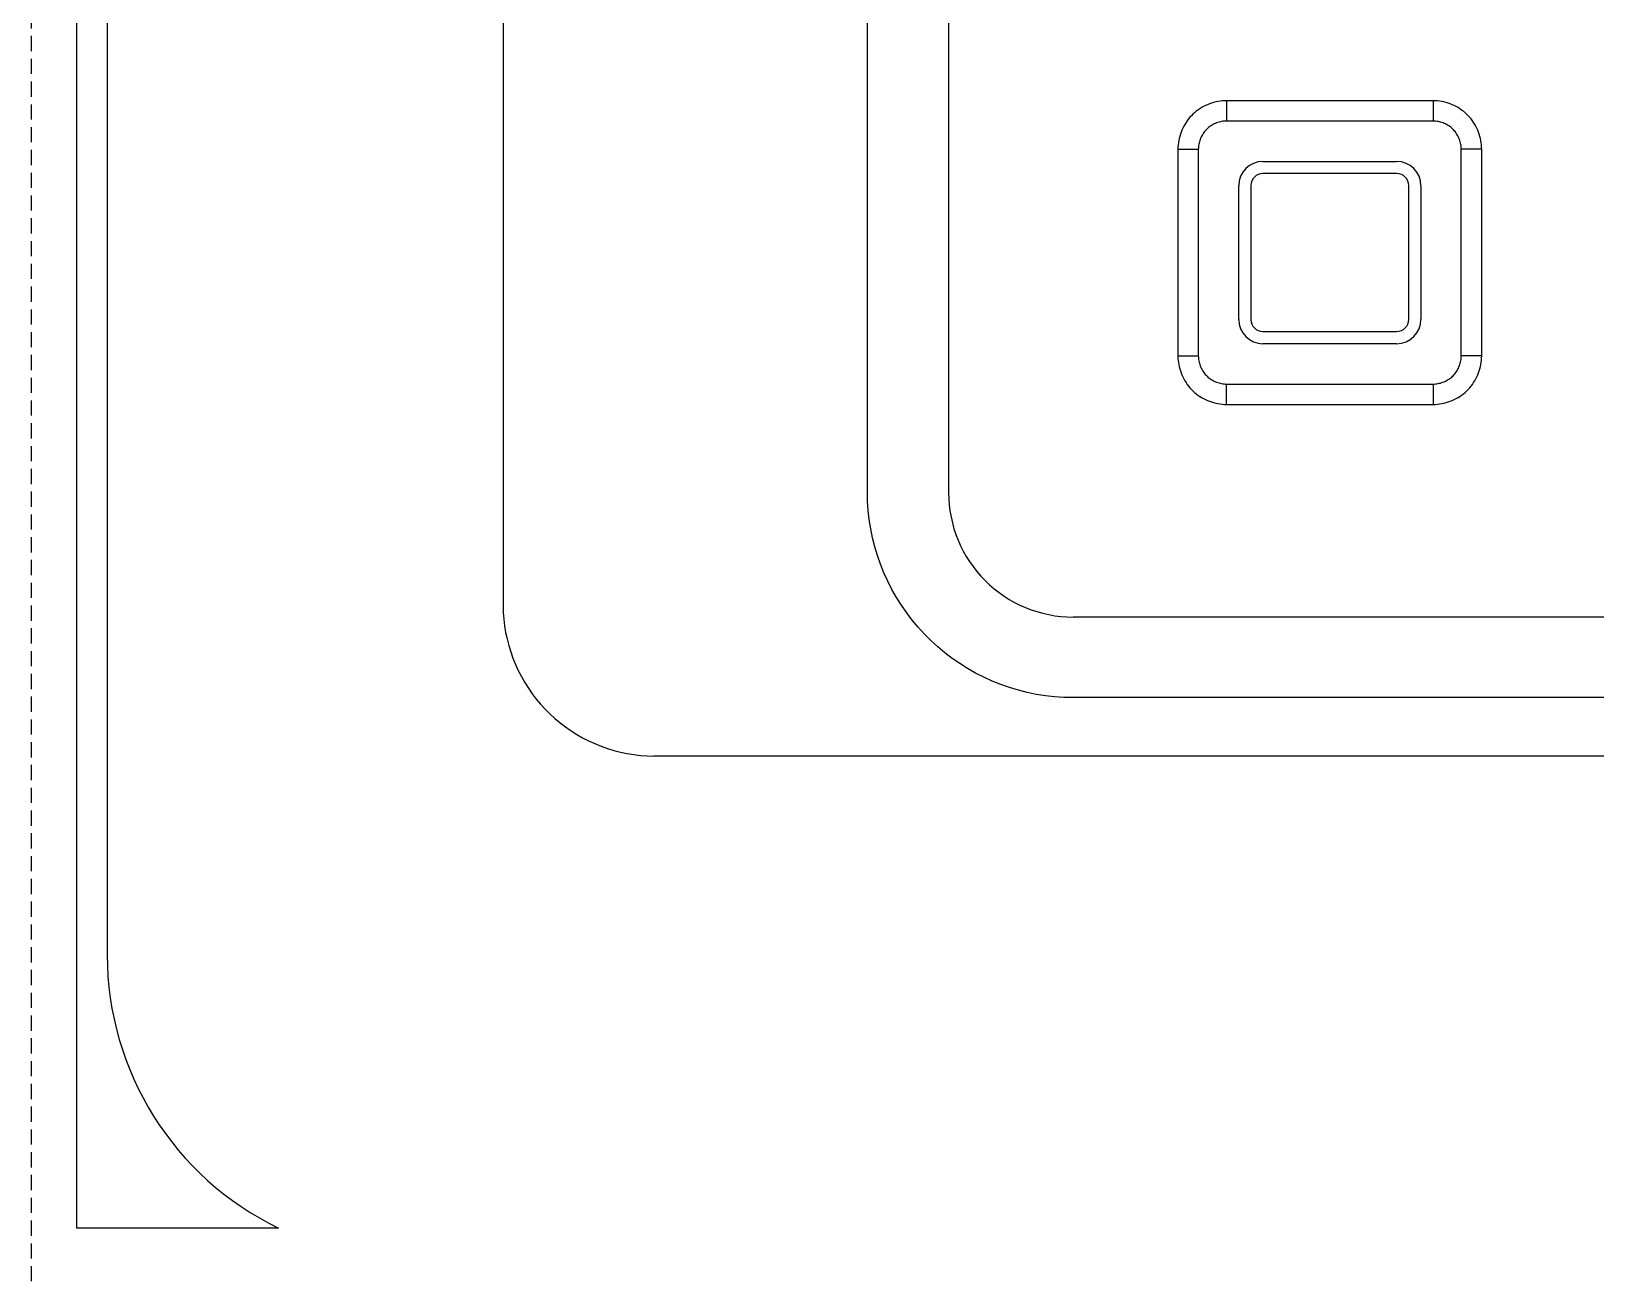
# Model space of a CAD drawing. Extents: x 0 to 290, y 0 to 931.
# Drawn here: x 145 to 196.5, y 747.4 to 788.3 of the extents above; entities that cross this region are included whole.
import ezdxf

# ---------------------------------------------------------------- set-up
doc = ezdxf.new("R2010")
doc.units = 0
doc.linetypes.add('DASHED', pattern=[0.75, 0.5, -0.25])
doc.layers.add('-15N-THT. THIẾT BỊ ĐÓNG MỞ', color=40, linetype='CONTINUOUS')

# ---------------------------------------------------------------- blocks, each defined once
blk = doc.blocks.new('06 - N - SC VSD ATV630D55~D90N4')
at = {"layer": '-15N-THT. THIẾT BỊ ĐÓNG MỞ', "color": 6, "linetype": 'DASHED'}
blk.add_line((0, 465.7), (0, -465.7), dxfattribs=at)
at = {"layer": '-15N-THT. THIẾT BỊ ĐÓNG MỞ'}
for p, q in [((1.5, 283.2), (1.5, 430.7)), ((2.5, 420.7), (2.5, 292.2)), ((27.527, 307.437), (27.527, 419.837)), ((30.2, 419.82), (30.2, 307.42)), ((15.531, 359.626), (15.531, 303.694)), ((38.244, 319.876), (38.193, 319.825)), ((38.296, 319.924), (38.244, 319.876)), ((38.352, 319.97), (38.296, 319.924)), ((38.409, 320.013), (38.352, 319.97)), ((38.468, 320.054), (38.409, 320.013)), ((38.529, 320.092), (38.468, 320.054)), ((38.591, 320.127), (38.529, 320.092)), ((38.655, 320.159), (38.591, 320.127)), ((38.721, 320.189), (38.655, 320.159)), ((38.788, 320.216), (38.721, 320.189)), ((38.855, 320.24), (38.788, 320.216)), ((38.924, 320.261), (38.855, 320.24)), ((38.994, 320.279), (38.924, 320.261)), ((39.064, 320.293), (38.994, 320.279)), ((39.135, 320.305), (39.064, 320.293)), ((39.207, 320.313), (39.135, 320.305)), ((39.278, 320.318), (39.207, 320.313)), ((39.35, 320.32), (39.278, 320.318)), ((46.15, 320.32), (39.35, 320.32)), ((39.35, 320.32), (39.35, 320.304)), ((39.35, 320.304), (39.35, 320.285)), ((39.35, 320.285), (39.35, 320.262)), ((39.35, 320.262), (39.35, 320.237)), ((39.35, 320.237), (39.35, 320.208)), ((39.35, 320.208), (39.35, 320.177)), ((39.35, 320.177), (39.35, 320.143)), ((39.35, 320.143), (39.35, 320.106)), ((39.35, 320.106), (39.35, 320.068)), ((39.35, 320.068), (39.35, 320.027)), ((39.35, 320.027), (39.35, 319.984)), ((39.35, 319.984), (39.35, 319.939)), ((39.35, 319.939), (39.35, 319.893)), ((39.35, 319.893), (39.35, 319.846)), ((39.35, 319.846), (39.35, 319.798)), ((46.15, 319.893), (46.149, 319.846)), ((46.149, 319.846), (46.149, 319.798)), ((46.222, 320.318), (46.15, 320.32)), ((46.15, 320.32), (46.15, 320.304)), ((46.15, 320.304), (46.15, 320.285)), ((46.15, 320.285), (46.15, 320.262)), ((46.15, 320.262), (46.15, 320.237)), ((46.15, 320.237), (46.15, 320.208)), ((46.15, 320.208), (46.15, 320.177)), ((46.15, 320.177), (46.15, 320.143)), ((46.15, 320.143), (46.15, 320.106)), ((46.15, 320.106), (46.15, 320.068)), ((46.15, 320.068), (46.15, 320.027)), ((46.15, 320.027), (46.15, 319.984)), ((46.15, 319.984), (46.15, 319.939)), ((46.15, 319.939), (46.15, 319.893)), ((46.293, 320.313), (46.222, 320.318)), ((46.365, 320.305), (46.293, 320.313)), ((46.436, 320.293), (46.365, 320.305)), ((46.506, 320.278), (46.436, 320.293)), ((46.576, 320.261), (46.506, 320.278)), ((46.645, 320.24), (46.576, 320.261)), ((46.712, 320.216), (46.645, 320.24)), ((46.779, 320.189), (46.712, 320.216)), ((46.844, 320.159), (46.779, 320.189)), ((46.908, 320.127), (46.844, 320.159)), ((46.971, 320.092), (46.908, 320.127)), ((47.032, 320.054), (46.971, 320.092)), ((47.091, 320.013), (47.032, 320.054)), ((47.148, 319.97), (47.091, 320.013)), ((47.203, 319.925), (47.148, 319.97)), ((47.255, 319.877), (47.203, 319.925)), ((47.306, 319.826), (47.255, 319.877)), ((37.881, 319.349), (37.854, 319.282)), ((37.911, 319.414), (37.881, 319.349)), ((37.943, 319.479), (37.911, 319.414)), ((37.978, 319.541), (37.943, 319.479)), ((38.016, 319.602), (37.978, 319.541)), ((38.057, 319.661), (38.016, 319.602)), ((38.1, 319.718), (38.057, 319.661)), ((38.145, 319.773), (38.1, 319.718)), ((38.193, 319.825), (38.145, 319.773)), ((38.652, 319.333), (38.626, 319.302)), ((38.679, 319.363), (38.652, 319.333)), ((38.708, 319.391), (38.679, 319.363)), ((38.738, 319.419), (38.708, 319.391)), ((38.769, 319.445), (38.738, 319.419)), ((38.802, 319.47), (38.769, 319.445)), ((38.836, 319.493), (38.802, 319.47)), ((38.872, 319.515), (38.836, 319.493)), ((38.909, 319.536), (38.872, 319.515)), ((38.946, 319.555), (38.909, 319.536)), ((38.985, 319.573), (38.946, 319.555)), ((39.024, 319.588), (38.985, 319.573)), ((39.064, 319.603), (39.024, 319.588)), ((39.105, 319.615), (39.064, 319.603)), ((39.146, 319.625), (39.105, 319.615)), ((39.187, 319.634), (39.146, 319.625)), ((39.228, 319.641), (39.187, 319.634)), ((39.269, 319.645), (39.228, 319.641)), ((39.31, 319.648), (39.269, 319.645)), ((39.35, 319.649), (39.31, 319.648)), ((39.35, 319.798), (39.35, 319.749)), ((39.35, 319.749), (39.35, 319.699)), ((39.35, 319.699), (39.35, 319.649)), ((46.149, 319.649), (39.35, 319.649)), ((46.149, 319.798), (46.149, 319.749)), ((46.149, 319.749), (46.149, 319.699)), ((46.149, 319.699), (46.149, 319.649)), ((46.192, 319.648), (46.149, 319.649)), ((46.232, 319.645), (46.192, 319.648)), ((46.273, 319.64), (46.232, 319.645)), ((46.315, 319.633), (46.273, 319.64)), ((46.356, 319.625), (46.315, 319.633)), ((46.396, 319.614), (46.356, 319.625)), ((46.437, 319.602), (46.396, 319.614)), ((46.477, 319.588), (46.437, 319.602)), ((46.516, 319.572), (46.477, 319.588)), ((46.555, 319.554), (46.516, 319.572)), ((46.593, 319.535), (46.555, 319.554)), ((46.629, 319.514), (46.593, 319.535)), ((46.665, 319.492), (46.629, 319.514)), ((46.699, 319.469), (46.665, 319.492)), ((46.732, 319.444), (46.699, 319.469)), ((46.763, 319.418), (46.732, 319.444)), ((46.793, 319.391), (46.763, 319.418)), ((46.821, 319.362), (46.793, 319.391)), ((46.849, 319.332), (46.821, 319.362)), ((46.875, 319.301), (46.849, 319.332)), ((47.354, 319.774), (47.306, 319.826)), ((47.4, 319.718), (47.354, 319.774)), ((47.443, 319.661), (47.4, 319.718)), ((47.484, 319.602), (47.443, 319.661)), ((47.522, 319.541), (47.484, 319.602)), ((47.557, 319.479), (47.522, 319.541)), ((47.589, 319.415), (47.557, 319.479)), ((47.619, 319.349), (47.589, 319.415)), ((47.646, 319.282), (47.619, 319.349)), ((37.757, 318.863), (37.752, 318.792)), ((37.765, 318.935), (37.757, 318.863)), ((37.777, 319.006), (37.765, 318.935)), ((37.792, 319.076), (37.777, 319.006)), ((37.809, 319.146), (37.792, 319.076)), ((37.83, 319.215), (37.809, 319.146)), ((37.854, 319.282), (37.83, 319.215)), ((38.43, 318.843), (38.425, 318.802)), ((38.437, 318.885), (38.43, 318.843)), ((38.445, 318.926), (38.437, 318.885)), ((38.456, 318.966), (38.445, 318.926)), ((38.468, 319.007), (38.456, 318.966)), ((38.482, 319.047), (38.468, 319.007)), ((38.498, 319.086), (38.482, 319.047)), ((38.516, 319.125), (38.498, 319.086)), ((38.535, 319.163), (38.516, 319.125)), ((38.556, 319.199), (38.535, 319.163)), ((38.578, 319.235), (38.556, 319.199)), ((38.601, 319.269), (38.578, 319.235)), ((38.626, 319.302), (38.601, 319.269)), ((46.9, 319.268), (46.875, 319.301)), ((46.923, 319.234), (46.9, 319.268)), ((46.945, 319.198), (46.923, 319.234)), ((46.966, 319.161), (46.945, 319.198)), ((46.985, 319.124), (46.966, 319.161)), ((47.003, 319.085), (46.985, 319.124)), ((47.018, 319.046), (47.003, 319.085)), ((47.032, 319.006), (47.018, 319.046)), ((47.045, 318.965), (47.032, 319.006)), ((47.055, 318.924), (47.045, 318.965)), ((47.064, 318.883), (47.055, 318.924)), ((47.071, 318.842), (47.064, 318.883)), ((47.075, 318.801), (47.071, 318.842)), ((47.67, 319.215), (47.646, 319.282)), ((47.691, 319.146), (47.67, 319.215)), ((47.709, 319.076), (47.691, 319.146)), ((47.723, 319.006), (47.709, 319.076)), ((47.735, 318.935), (47.723, 319.006)), ((47.743, 318.864), (47.735, 318.935)), ((47.748, 318.792), (47.743, 318.864)), ((37.752, 318.792), (37.75, 318.72)), ((37.75, 318.72), (37.75, 311.92)), ((37.75, 318.72), (37.766, 318.72)), ((37.766, 318.72), (37.785, 318.72)), ((37.785, 318.72), (37.808, 318.72)), ((37.808, 318.72), (37.833, 318.72)), ((37.833, 318.72), (37.862, 318.72)), ((37.862, 318.72), (37.893, 318.72)), ((37.893, 318.72), (37.927, 318.72)), ((37.927, 318.72), (37.964, 318.72)), ((37.964, 318.72), (38.002, 318.72)), ((38.002, 318.72), (38.043, 318.72)), ((38.043, 318.72), (38.086, 318.72)), ((38.086, 318.72), (38.131, 318.72)), ((38.131, 318.72), (38.177, 318.72)), ((38.177, 318.72), (38.224, 318.719)), ((38.224, 318.719), (38.272, 318.719)), ((38.272, 318.719), (38.321, 318.719)), ((38.321, 318.719), (38.371, 318.719)), ((38.371, 318.719), (38.421, 318.719)), ((38.422, 318.762), (38.421, 318.719)), ((38.421, 318.719), (38.421, 311.92)), ((38.425, 318.802), (38.422, 318.762)), ((40.55, 318.32), (44.95, 318.32)), ((40.55, 318.32), (40.55, 318.32)), ((44.95, 318.32), (44.95, 318.32)), ((47.078, 318.76), (47.075, 318.801)), ((47.079, 318.72), (47.078, 318.76)), ((47.129, 318.72), (47.079, 318.72)), ((47.079, 311.921), (47.079, 318.72)), ((47.228, 318.72), (47.129, 318.72)), ((47.276, 318.72), (47.228, 318.72)), ((47.323, 318.72), (47.276, 318.72)), ((47.369, 318.72), (47.323, 318.72)), ((47.457, 318.72), (47.369, 318.72)), ((47.498, 318.72), (47.457, 318.72)), ((47.573, 318.72), (47.498, 318.72)), ((47.607, 318.72), (47.573, 318.72)), ((47.715, 318.72), (47.607, 318.72)), ((47.734, 318.72), (47.715, 318.72)), ((47.75, 318.72), (47.734, 318.72)), ((47.75, 318.72), (47.748, 318.792)), ((47.75, 311.92), (47.75, 318.72)), ((40.55, 317.92), (40.55, 317.92)), ((44.95, 317.92), (40.55, 317.92)), ((44.95, 317.92), (44.95, 317.92)), ((39.75, 313.12), (39.75, 317.52)), ((39.75, 317.52), (39.75, 317.52)), ((40.15, 317.52), (40.15, 317.52)), ((40.15, 317.52), (40.15, 313.12)), ((45.35, 317.52), (45.35, 317.52)), ((45.35, 313.12), (45.35, 317.52)), ((45.75, 317.52), (45.75, 313.12)), ((45.75, 317.52), (45.75, 317.52)), ((39.75, 313.12), (39.75, 313.12)), ((40.15, 313.12), (40.15, 313.12)), ((40.55, 312.72), (40.55, 312.72)), ((40.55, 312.72), (44.95, 312.72)), ((44.95, 312.72), (44.95, 312.72)), ((45.35, 313.12), (45.35, 313.12)), ((45.75, 313.12), (45.75, 313.12)), ((44.95, 312.32), (40.55, 312.32)), ((40.55, 312.32), (40.55, 312.32)), ((44.95, 312.32), (44.95, 312.32)), ((37.75, 311.92), (37.752, 311.848)), ((37.75, 311.92), (37.766, 311.92)), ((37.752, 311.848), (37.757, 311.776)), ((37.757, 311.776), (37.765, 311.705)), ((37.765, 311.705), (37.777, 311.634)), ((37.766, 311.92), (37.862, 311.92)), ((37.777, 311.634), (37.791, 311.564)), ((37.862, 311.92), (37.893, 311.92)), ((37.893, 311.92), (37.964, 311.92)), ((37.964, 311.92), (38.002, 311.92)), ((38.002, 311.92), (38.086, 311.92)), ((38.086, 311.92), (38.131, 311.92)), ((38.131, 311.92), (38.224, 311.92)), ((38.224, 311.92), (38.272, 311.92)), ((38.272, 311.92), (38.321, 311.92)), ((38.321, 311.92), (38.371, 311.92)), ((38.371, 311.92), (38.421, 311.92)), ((38.421, 311.92), (38.422, 311.88)), ((38.422, 311.88), (38.425, 311.839)), ((38.425, 311.839), (38.429, 311.798)), ((38.429, 311.798), (38.436, 311.757)), ((38.436, 311.757), (38.445, 311.716)), ((38.445, 311.716), (38.455, 311.675)), ((38.455, 311.675), (38.468, 311.634)), ((38.468, 311.634), (38.482, 311.594)), ((47.018, 311.593), (47.032, 311.633)), ((47.032, 311.633), (47.044, 311.674)), ((47.044, 311.674), (47.055, 311.714)), ((47.055, 311.714), (47.063, 311.755)), ((47.063, 311.755), (47.07, 311.796)), ((47.07, 311.796), (47.075, 311.838)), ((47.075, 311.838), (47.078, 311.879)), ((47.078, 311.879), (47.079, 311.921)), ((47.129, 311.921), (47.079, 311.921)), ((47.179, 311.921), (47.129, 311.921)), ((47.228, 311.921), (47.179, 311.921)), ((47.276, 311.921), (47.228, 311.921)), ((47.323, 311.92), (47.276, 311.921)), ((47.369, 311.92), (47.323, 311.92)), ((47.414, 311.92), (47.369, 311.92)), ((47.457, 311.92), (47.414, 311.92)), ((47.498, 311.92), (47.457, 311.92)), ((47.536, 311.92), (47.498, 311.92)), ((47.573, 311.92), (47.536, 311.92)), ((47.607, 311.92), (47.573, 311.92)), ((47.638, 311.92), (47.607, 311.92)), ((47.667, 311.92), (47.638, 311.92)), ((47.692, 311.92), (47.667, 311.92)), ((47.715, 311.92), (47.692, 311.92)), ((47.708, 311.564), (47.723, 311.634)), ((47.734, 311.92), (47.715, 311.92)), ((47.723, 311.634), (47.735, 311.705)), ((47.75, 311.92), (47.734, 311.92)), ((47.735, 311.705), (47.743, 311.777)), ((47.743, 311.777), (47.748, 311.848)), ((47.748, 311.848), (47.75, 311.92)), ((37.791, 311.564), (37.809, 311.494)), ((37.809, 311.494), (37.83, 311.425)), ((37.83, 311.425), (37.854, 311.358)), ((37.854, 311.358), (37.881, 311.291)), ((37.881, 311.291), (37.911, 311.225)), ((37.911, 311.225), (37.943, 311.161)), ((37.943, 311.161), (37.978, 311.099)), ((37.978, 311.099), (38.016, 311.038)), ((38.482, 311.594), (38.497, 311.555)), ((38.497, 311.555), (38.515, 311.516)), ((38.515, 311.516), (38.534, 311.479)), ((38.534, 311.479), (38.555, 311.442)), ((38.555, 311.442), (38.577, 311.406)), ((38.577, 311.406), (38.6, 311.372)), ((38.6, 311.372), (38.625, 311.339)), ((38.625, 311.339), (38.651, 311.308)), ((38.651, 311.308), (38.679, 311.278)), ((38.679, 311.278), (38.707, 311.249)), ((38.707, 311.249), (38.737, 311.222)), ((38.737, 311.222), (38.768, 311.196)), ((38.768, 311.196), (38.801, 311.171)), ((38.801, 311.171), (38.835, 311.148)), ((38.835, 311.148), (38.871, 311.126)), ((38.871, 311.126), (38.907, 311.105)), ((38.907, 311.105), (38.945, 311.086)), ((38.945, 311.086), (38.984, 311.068)), ((46.554, 311.085), (46.591, 311.104)), ((46.591, 311.104), (46.628, 311.125)), ((46.628, 311.125), (46.664, 311.147)), ((46.664, 311.147), (46.698, 311.17)), ((46.698, 311.17), (46.731, 311.195)), ((46.731, 311.195), (46.762, 311.221)), ((46.762, 311.221), (46.792, 311.249)), ((46.792, 311.249), (46.821, 311.277)), ((46.821, 311.277), (46.848, 311.307)), ((46.848, 311.307), (46.874, 311.338)), ((46.874, 311.338), (46.899, 311.371)), ((46.899, 311.371), (46.922, 311.405)), ((46.922, 311.405), (46.944, 311.441)), ((46.944, 311.441), (46.965, 311.477)), ((46.965, 311.477), (46.984, 311.515)), ((46.984, 311.515), (47.002, 311.554)), ((47.002, 311.554), (47.018, 311.593)), ((47.484, 311.038), (47.522, 311.099)), ((47.522, 311.099), (47.557, 311.162)), ((47.557, 311.162), (47.589, 311.226)), ((47.589, 311.226), (47.619, 311.291)), ((47.619, 311.291), (47.646, 311.358)), ((47.646, 311.358), (47.67, 311.426)), ((47.67, 311.426), (47.691, 311.494)), ((47.691, 311.494), (47.708, 311.564)), ((38.016, 311.038), (38.057, 310.979)), ((38.057, 310.979), (38.1, 310.921)), ((38.1, 310.921), (38.146, 310.866)), ((38.146, 310.866), (38.194, 310.814)), ((38.194, 310.814), (38.245, 310.763)), ((38.245, 310.763), (38.297, 310.715)), ((38.297, 310.715), (38.352, 310.67)), ((38.352, 310.67), (38.409, 310.627)), ((38.409, 310.627), (38.468, 310.586)), ((38.468, 310.586), (38.529, 310.548)), ((38.984, 311.068), (39.023, 311.052)), ((39.023, 311.052), (39.063, 311.038)), ((39.063, 311.038), (39.104, 311.026)), ((39.104, 311.026), (39.144, 311.015)), ((39.144, 311.015), (39.185, 311.007)), ((39.185, 311.007), (39.227, 311)), ((39.227, 311), (39.268, 310.995)), ((39.268, 310.995), (39.308, 310.992)), ((39.308, 310.992), (39.351, 310.991)), ((39.35, 310.747), (39.351, 310.794)), ((39.35, 310.701), (39.35, 310.747)), ((39.35, 310.656), (39.35, 310.701)), ((39.35, 310.613), (39.35, 310.656)), ((39.35, 310.572), (39.35, 310.613)), ((39.35, 310.534), (39.35, 310.572)), ((39.351, 310.991), (46.15, 310.991)), ((39.351, 310.941), (39.351, 310.991)), ((39.351, 310.891), (39.351, 310.941)), ((39.351, 310.842), (39.351, 310.891)), ((39.351, 310.794), (39.351, 310.842)), ((46.15, 310.991), (46.191, 310.992)), ((46.15, 310.991), (46.15, 310.32)), ((46.191, 310.992), (46.231, 310.995)), ((46.231, 310.995), (46.272, 310.999)), ((46.272, 310.999), (46.313, 311.006)), ((46.313, 311.006), (46.354, 311.015)), ((46.354, 311.015), (46.395, 311.025)), ((46.395, 311.025), (46.436, 311.038)), ((46.436, 311.038), (46.476, 311.052)), ((46.476, 311.052), (46.515, 311.067)), ((46.515, 311.067), (46.554, 311.085)), ((46.971, 310.548), (47.032, 310.586)), ((47.032, 310.586), (47.091, 310.627)), ((47.091, 310.627), (47.149, 310.67)), ((47.149, 310.67), (47.204, 310.716)), ((47.204, 310.716), (47.256, 310.764)), ((47.256, 310.764), (47.307, 310.815)), ((47.307, 310.815), (47.355, 310.868)), ((47.355, 310.868), (47.4, 310.922)), ((47.4, 310.922), (47.443, 310.979)), ((47.443, 310.979), (47.484, 311.038)), ((38.529, 310.548), (38.592, 310.513)), ((38.592, 310.513), (38.656, 310.481)), ((38.656, 310.481), (38.721, 310.451)), ((38.721, 310.451), (38.788, 310.424)), ((38.788, 310.424), (38.855, 310.4)), ((38.855, 310.4), (38.924, 310.379)), ((38.924, 310.379), (38.994, 310.362)), ((38.994, 310.362), (39.064, 310.347)), ((39.064, 310.347), (39.135, 310.335)), ((39.135, 310.335), (39.207, 310.327)), ((39.207, 310.327), (39.278, 310.322)), ((39.278, 310.322), (39.35, 310.32)), ((39.35, 310.497), (39.35, 310.534)), ((39.35, 310.463), (39.35, 310.497)), ((39.35, 310.432), (39.35, 310.463)), ((39.35, 310.403), (39.35, 310.432)), ((39.35, 310.378), (39.35, 310.403)), ((39.35, 310.355), (39.35, 310.378)), ((39.35, 310.336), (39.35, 310.355)), ((39.35, 310.32), (39.35, 310.336)), ((39.35, 310.32), (46.15, 310.32)), ((46.15, 310.32), (46.222, 310.322)), ((46.222, 310.322), (46.294, 310.327)), ((46.294, 310.327), (46.365, 310.335)), ((46.365, 310.335), (46.436, 310.347)), ((46.436, 310.347), (46.506, 310.361)), ((46.506, 310.361), (46.576, 310.379)), ((46.576, 310.379), (46.645, 310.4)), ((46.645, 310.4), (46.713, 310.424)), ((46.713, 310.424), (46.779, 310.451)), ((46.779, 310.451), (46.845, 310.481)), ((46.845, 310.481), (46.909, 310.513)), ((46.909, 310.513), (46.971, 310.548)), ((27.527, 307.437), (27.527, 307.437)), ((27.534, 307.133), (27.527, 307.437)), ((27.554, 306.83), (27.534, 307.133)), ((30.2, 307.42), (30.2, 307.42)), ((27.588, 306.528), (27.554, 306.83)), ((27.635, 306.228), (27.588, 306.528)), ((27.696, 305.93), (27.635, 306.228)), ((27.771, 305.635), (27.696, 305.93)), ((27.858, 305.344), (27.771, 305.635)), ((27.958, 305.058), (27.858, 305.344)), ((28.072, 304.776), (27.958, 305.058)), ((28.197, 304.499), (28.072, 304.776)), ((28.335, 304.228), (28.197, 304.499)), ((28.485, 303.964), (28.335, 304.228)), ((28.647, 303.707), (28.485, 303.964)), ((15.531, 303.694), (15.538, 303.473)), ((15.531, 303.694), (15.531, 303.694)), ((15.538, 303.473), (15.555, 303.253)), ((28.82, 303.457), (28.647, 303.707)), ((29.004, 303.216), (28.82, 303.457)), ((15.555, 303.253), (15.581, 303.033)), ((15.581, 303.033), (15.617, 302.816)), ((29.199, 302.982), (29.004, 303.216)), ((29.404, 302.758), (29.199, 302.982)), ((100.7, 303.32), (34.3, 303.32)), ((34.3, 303.32), (34.3, 303.32)), ((15.617, 302.816), (15.663, 302.599)), ((15.663, 302.599), (15.718, 302.385)), ((15.718, 302.385), (15.783, 302.174)), ((29.619, 302.543), (29.404, 302.758)), ((29.843, 302.338), (29.619, 302.543)), ((30.076, 302.143), (29.843, 302.338)), ((15.783, 302.174), (15.857, 301.965)), ((15.857, 301.965), (15.941, 301.76)), ((30.318, 301.959), (30.076, 302.143)), ((30.568, 301.786), (30.318, 301.959)), ((15.941, 301.76), (16.033, 301.558)), ((16.033, 301.558), (16.135, 301.361)), ((16.135, 301.361), (16.245, 301.168)), ((30.825, 301.625), (30.568, 301.786)), ((31.089, 301.475), (30.825, 301.625)), ((31.36, 301.337), (31.089, 301.475)), ((31.636, 301.211), (31.36, 301.337)), ((16.245, 301.168), (16.364, 300.98)), ((16.364, 300.98), (16.491, 300.797)), ((16.491, 300.797), (16.627, 300.62)), ((31.918, 301.098), (31.636, 301.211)), ((32.205, 300.997), (31.918, 301.098)), ((32.496, 300.91), (32.205, 300.997)), ((32.791, 300.836), (32.496, 300.91)), ((33.088, 300.775), (32.791, 300.836)), ((16.627, 300.62), (16.769, 300.45)), ((16.769, 300.45), (16.92, 300.286)), ((16.92, 300.286), (17.077, 300.128)), ((33.389, 300.727), (33.088, 300.775)), ((33.69, 300.693), (33.389, 300.727)), ((33.994, 300.673), (33.69, 300.693)), ((34.297, 300.666), (33.994, 300.673)), ((100.697, 300.666), (34.297, 300.666)), ((34.297, 300.666), (34.297, 300.666)), ((17.077, 300.128), (17.241, 299.978)), ((17.241, 299.978), (17.412, 299.836)), ((17.412, 299.836), (17.589, 299.701)), ((17.589, 299.701), (17.771, 299.574)), ((17.771, 299.574), (17.959, 299.455)), ((17.959, 299.455), (18.152, 299.345)), ((18.152, 299.345), (18.35, 299.244)), ((18.35, 299.244), (18.552, 299.151)), ((18.552, 299.151), (18.758, 299.067)), ((18.758, 299.067), (18.968, 298.993)), ((18.968, 298.993), (19.18, 298.928)), ((19.18, 298.928), (19.396, 298.872)), ((19.396, 298.872), (19.613, 298.826)), ((19.613, 298.826), (19.832, 298.79)), ((19.832, 298.79), (20.053, 298.763)), ((20.053, 298.763), (20.275, 298.746)), ((20.275, 298.746), (20.497, 298.739)), ((114.544, 298.739), (20.497, 298.739)), ((20.497, 298.739), (20.497, 298.739)), ((2.5, 292.2), (2.5, 292.2)), ((8.141, 283.2), (1.5, 283.2)), ((1.5, 283.2), (1.5, 283.2)), ((8.141, 283.2), (8.141, 283.2))]:
    blk.add_line(p, q, dxfattribs=at)
for centre, radius, start, end in [((40.55, 317.52), 0.8, 90, 180), ((44.95, 317.52), 0.8, 0, 90), ((40.55, 317.52), 0.4, 90, 180), ((44.95, 317.52), 0.4, 0, 90), ((40.55, 313.12), 0.8, 180, 270), ((40.55, 313.12), 0.4, 180, 270), ((44.95, 313.12), 0.8, 270, 0), ((44.95, 313.12), 0.4, 270, 0), ((34.3, 307.42), 4.1, 179.9986, 270.0016), ((12.5, 292.2), 10, 180, 244.1581)]:
    blk.add_arc(centre, radius, start, end, dxfattribs=at)

msp = doc.modelspace()

# ---------------------------------------------------------------- block references
msp.add_blockref('06 - N - SC VSD ATV630D55~D90N4', (145, 465.7))

doc.saveas('drawing.dxf')
